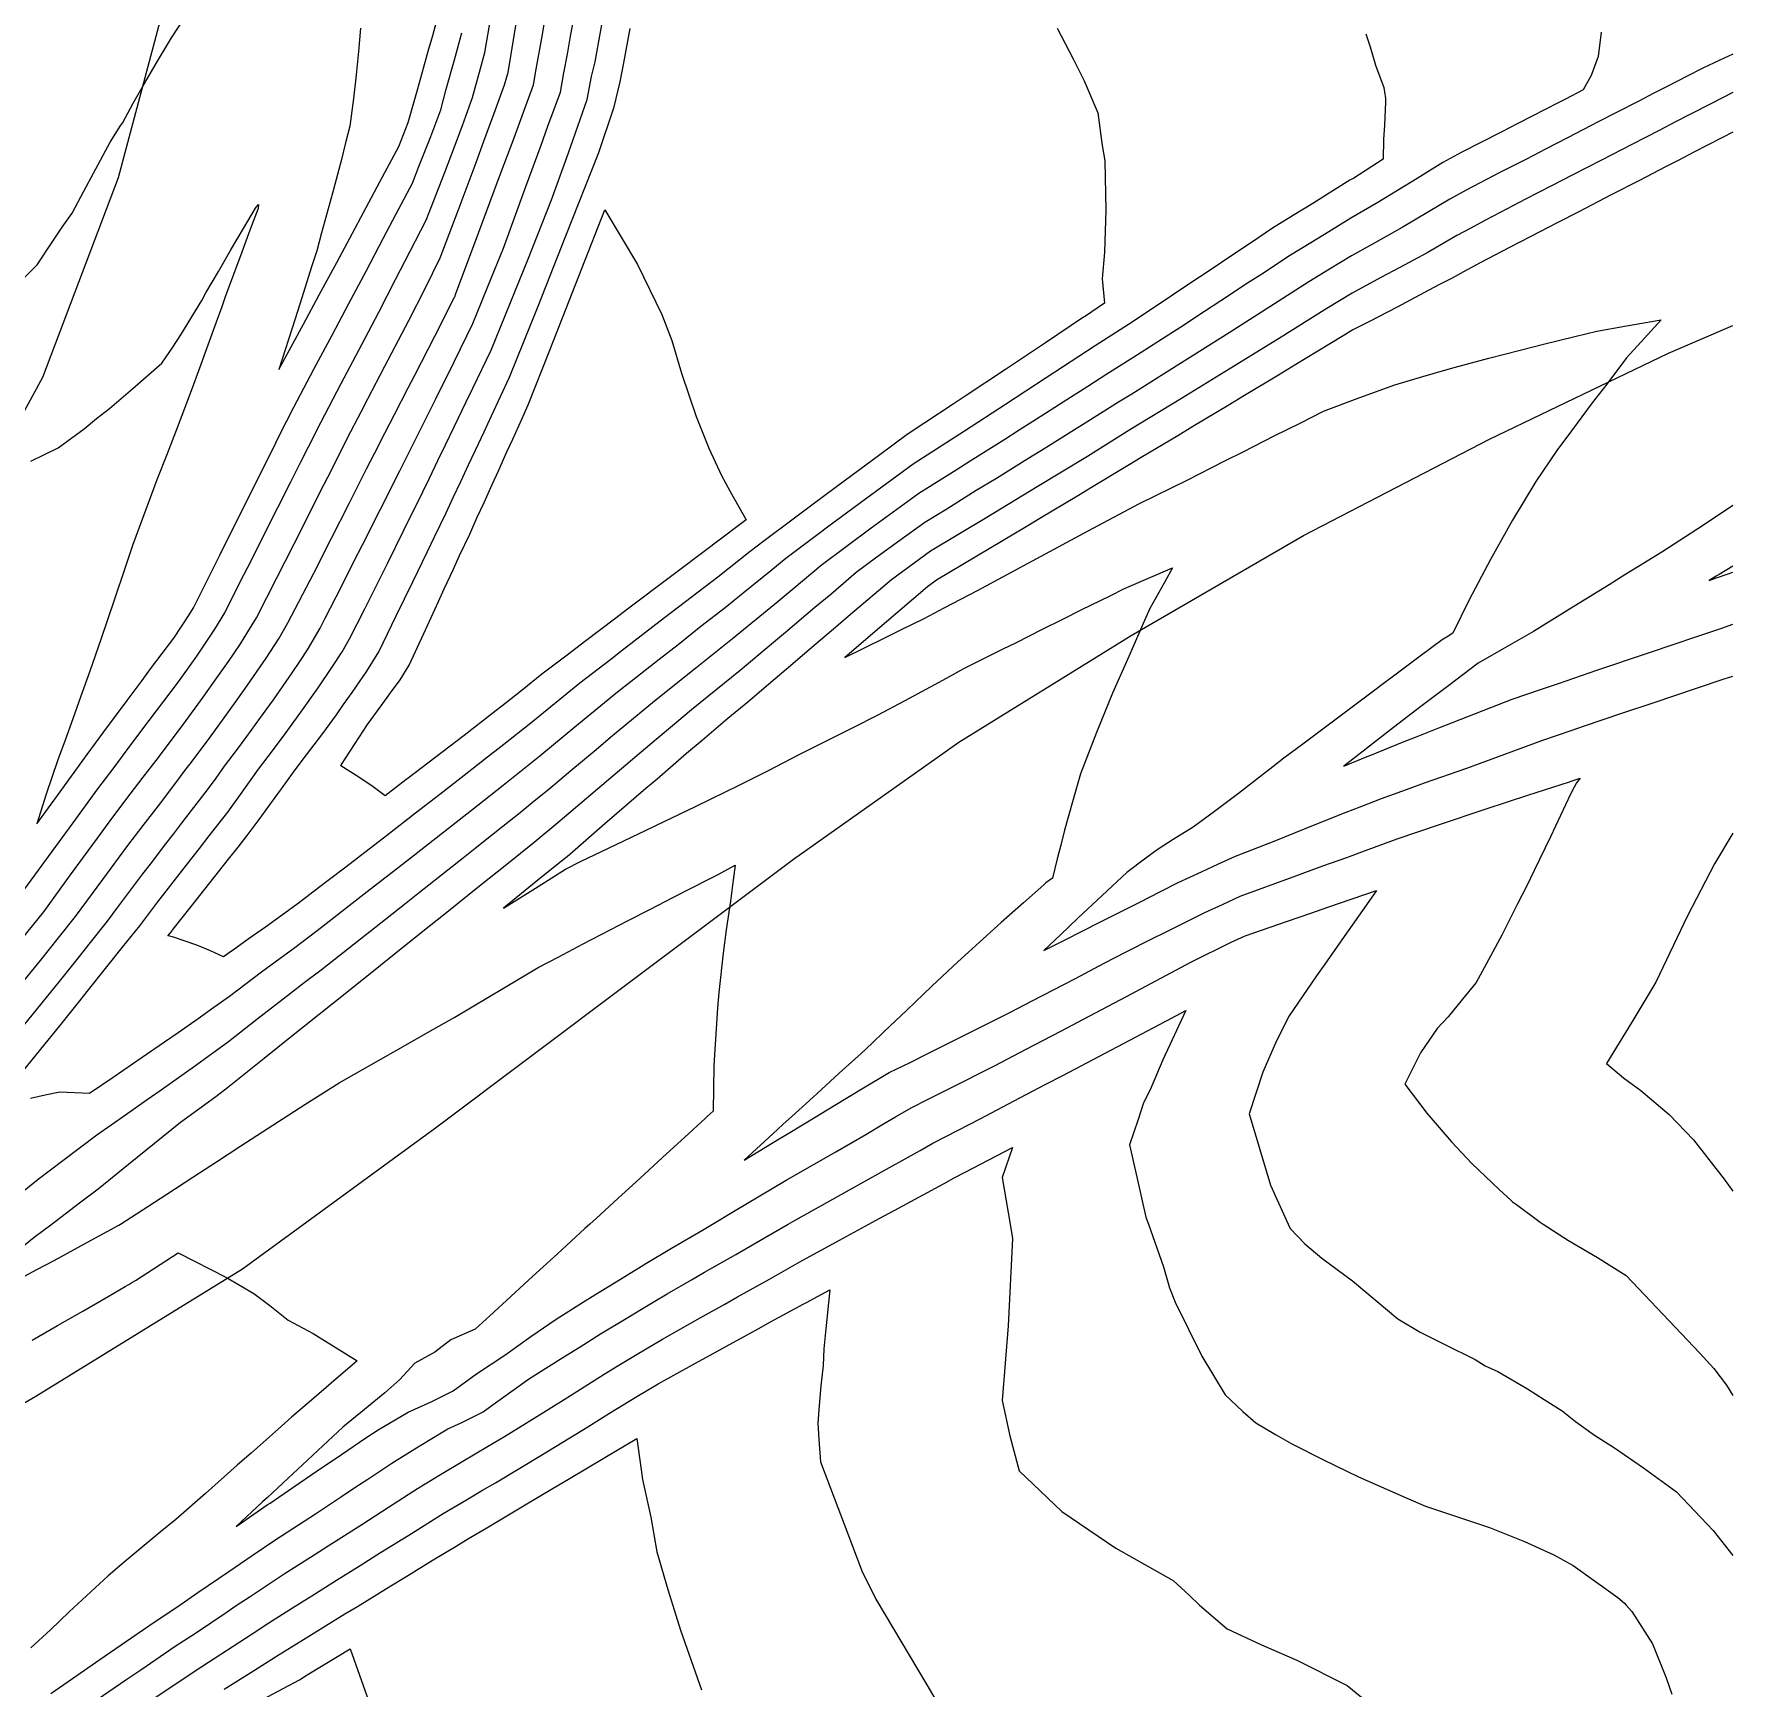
# Model space of a CAD drawing. Header units: inches. Extents: x 11351264 to 11356330, y 6702313 to 6706468.
# Drawn here: x 11356083.7 to 11356330.4, y 6704932.6 to 6705172.8 of the extents above; entities that cross this region are included whole.
import ezdxf

# ---------------------------------------------------------------- set-up
doc = ezdxf.new("R2010")
doc.units = ezdxf.units.IN
doc.header["$MEASUREMENT"] = 0
doc.layers.add('Shumate_Contours_clip1', color=7, linetype='Continuous', lineweight=0)
doc.layers.add('Shumate_Streets_clip1', color=7, linetype='Continuous')

msp = doc.modelspace()

# ---------------------------------------------------------------- linework, layer by layer
at = {"layer": 'Shumate_Contours_clip1'}
for points, elevation in [([(11356081.44, 6705034.3), (11356084.66, 6705038.26), (11356087.31, 6705041.58), (11356089.76, 6705044.69), (11356093.7, 6705050.03), (11356097.36, 6705054.97), (11356099.58, 6705057.87), (11356101.8, 6705060.76), (11356104.01, 6705063.68), (11356105.98, 6705066.29), (11356106.26, 6705066.67), (11356106.35, 6705066.78), (11356106.44, 6705066.91), (11356106.69, 6705067.24), (11356109.19, 6705070.58), (11356111.98, 6705074.42), (11356113.3, 6705076.27), (11356114.74, 6705078.28), (11356117.43, 6705082.18), (11356119.33, 6705085.1), (11356120.6, 6705087.31), (11356124.36, 6705094.54), (11356126.91, 6705099.6), (11356129.46, 6705104.64), (11356132.01, 6705109.67), (11356133.16, 6705111.92), (11356134.68, 6705114.88), (11356136.08, 6705117.6), (11356138.05, 6705121.46), (11356138.99, 6705123.27), (11356141.9, 6705128.96), (11356144.75, 6705134.6), (11356144.78, 6705134.64), (11356144.8, 6705134.69), (11356144.96, 6705135.13), (11356147.67, 6705142.34), (11356150.54, 6705150.05), (11356151.46, 6705152.53), (11356153.41, 6705157.75), (11356154.78, 6705161.47), (11356156.26, 6705165.46), (11356156.64, 6705167.73), (11356157.53, 6705172.78), (11356158.38, 6705177.88)], 1380), ([(11356081.89, 6705041.3), (11356085.14, 6705045.37), (11356089.05, 6705050.72), (11356091.59, 6705054.2), (11356092.97, 6705056.06), (11356095.18, 6705059.08), (11356097.71, 6705062.42), (11356099.6, 6705064.91), (11356101.44, 6705067.35), (11356105.41, 6705072.6), (11356108.29, 6705076.51), (11356110.28, 6705079.32), (11356111.95, 6705081.73), (11356113.69, 6705084.29), (11356114.78, 6705086), (11356116.01, 6705088.05), (11356119.01, 6705093.95), (11356122.69, 6705101.16), (11356125.24, 6705106.23), (11356126.37, 6705108.48), (11356127.79, 6705111.26), (11356129.26, 6705114.17), (11356131.24, 6705117.98), (11356132.2, 6705119.83), (11356134.68, 6705124.6), (11356138.15, 6705131.23), (11356140.49, 6705135.9), (11356142.69, 6705140.35), (11356145.32, 6705147.22), (11356147.91, 6705154.17), (11356149.05, 6705157.27), (11356150.49, 6705161.17), (11356152.05, 6705165.44), (11356152.37, 6705166.61), (11356152.54, 6705167.23), (11356153.42, 6705172.58), (11356154.29, 6705177.94)], 1378), ([(11356082.2, 6705028.8), (11356084.93, 6705032.15), (11356087.42, 6705035.22), (11356090.13, 6705038.62), (11356091.94, 6705040.9), (11356094.4, 6705044), (11356095.91, 6705046.04), (11356099.53, 6705050.87), (11356100.82, 6705052.54), (11356102.69, 6705054.97), (11356103.98, 6705056.65), (11356105.29, 6705058.35), (11356109.06, 6705063.26), (11356110.16, 6705064.77), (11356111.39, 6705066.49), (11356113.4, 6705069.17), (11356114.62, 6705070.8), (11356116.53, 6705073.44), (11356118.49, 6705076.16), (11356121.19, 6705080.05), (11356122.34, 6705081.72), (11356123.44, 6705083.42), (11356125.26, 6705086.57), (11356126.01, 6705088.01), (11356128.35, 6705092.62), (11356130.13, 6705096.11), (11356131.43, 6705098.67), (11356134.05, 6705103.82), (11356136.85, 6705109.39), (11356137.74, 6705111.22), (11356139.36, 6705114.43), (11356140.89, 6705117.54), (11356142.06, 6705119.87), (11356144.75, 6705125.32), (11356147.43, 6705130.79), (11356150.15, 6705137.46), (11356151.88, 6705141.72), (11356155.1, 6705150.56), (11356157.36, 6705156.67), (11356158.34, 6705159.43), (11356160.15, 6705164.39), (11356160.65, 6705167.22), (11356161.18, 6705169.89), (11356161.57, 6705172.21), (11356162.5, 6705177.18)], 1382), ([(11356080.23, 6705135.33), (11356084.18, 6705139.29), (11356086.29, 6705142.46), (11356087.8, 6705144.78), (11356089.25, 6705146.84), (11356090.96, 6705150.01), (11356092.37, 6705152.64), (11356094.77, 6705157.12), (11356096.35, 6705159.59), (11356096.57, 6705159.91), (11356098.12, 6705162.77), (11356099.94, 6705165.97), (11356101.8, 6705169.15), (11356103.71, 6705172.3), (11356105.42, 6705174.96)], 1372), ([(11356082.01, 6705022.05), (11356084.73, 6705025.43), (11356087.46, 6705028.81), (11356090.18, 6705032.19), (11356091.65, 6705034.01), (11356094.13, 6705037.11), (11356096.6, 6705040.21), (11356099.07, 6705043.31), (11356101.69, 6705046.79), (11356103.24, 6705048.78), (11356104.61, 6705050.55), (11356106.48, 6705052.93), (11356107.75, 6705054.56), (11356109.18, 6705056.38), (11356111.87, 6705059.84), (11356113.97, 6705062.75), (11356116.34, 6705066.06), (11356118.33, 6705068.74), (11356120.17, 6705071.18), (11356122.48, 6705074.33), (11356125, 6705077.89), (11356126.97, 6705080.82), (11356128.46, 6705083.12), (11356129.53, 6705085), (11356131.75, 6705089.37), (11356135.04, 6705095.96), (11356137.43, 6705100.76), (11356140.19, 6705106.37), (11356141.13, 6705108.35), (11356142.36, 6705110.88), (11356143.45, 6705113.16), (11356144.78, 6705115.86), (11356146.48, 6705119.44), (11356147.43, 6705121.38), (11356150.07, 6705126.91), (11356154.26, 6705137.19), (11356155.4, 6705140.04), (11356158.87, 6705148.73), (11356161.3, 6705155.59), (11356164.01, 6705163.34), (11356164.67, 6705166.68), (11356165.17, 6705168.8), (11356165.69, 6705171.49), (11356166.46, 6705175.75)], 1384), ([(11356082.26, 6705048.49), (11356084.39, 6705051.41), (11356085.84, 6705053.39), (11356089.42, 6705058.3), (11356093, 6705063.2), (11356095.2, 6705066.14), (11356096.44, 6705067.78), (11356097.93, 6705069.78), (11356100.46, 6705073.15), (11356104.73, 6705078.76), (11356107.35, 6705082.46), (11356109.96, 6705086.4), (11356111.44, 6705088.78), (11356113.68, 6705093.26), (11356115.29, 6705096.42), (11356117.35, 6705100.53), (11356119.14, 6705104.07), (11356121.02, 6705107.81), (11356122.48, 6705110.72), (11356123.56, 6705112.87), (11356125.36, 6705116.42), (11356128.31, 6705122.08), (11356131.3, 6705127.73), (11356133.78, 6705132.43), (11356136.21, 6705137.16), (11356138.32, 6705141.28), (11356140.66, 6705145.82), (11356143.31, 6705152.61), (11356144.37, 6705155.44), (11356145.91, 6705159.55), (11356147.4, 6705163.62), (11356148.55, 6705167.85), (11356149.17, 6705170.13), (11356150.08, 6705175.46)], 1376), ([(11356131.13, 6705173.67), (11356130.82, 6705170.29), (11356130.51, 6705166.92), (11356130.11, 6705163.47), (11356129.57, 6705159.47), (11356128.89, 6705156.82), (11356128.39, 6705154.62), (11356127.22, 6705150.25), (11356126.69, 6705148.31), (11356125.45, 6705143.96), (11356124.8, 6705141.34), (11356124.03, 6705139), (11356122.59, 6705134.5), (11356121.63, 6705131.49), (11356119.28, 6705124.09), (11356122.83, 6705130.68), (11356125.14, 6705134.96), (11356127.67, 6705139.66), (11356129.56, 6705143.18), (11356131.94, 6705147.62), (11356134.31, 6705152.07), (11356136.69, 6705156.51), (11356138.05, 6705159.96), (11356139.29, 6705164.39), (11356140.12, 6705167.36), (11356140.96, 6705170.33), (11356141.61, 6705172.62), (11356142.51, 6705175.86)], 1372), ([(11356311.21, 6705173.12), (11356310.79, 6705169.58), (11356309.79, 6705166.81), (11356308.63, 6705164.73), (11356306.03, 6705163.39), (11356305.57, 6705163.15), (11356304.98, 6705162.85), (11356301.2, 6705160.9), (11356299.01, 6705159.77), (11356296.82, 6705158.64), (11356293.66, 6705157.01), (11356290.89, 6705155.64), (11356288.24, 6705154.16), (11356284.52, 6705151.84), (11356281.67, 6705150.09), (11356278.81, 6705148.35), (11356274.87, 6705146.07), (11356271.69, 6705144.12), (11356269.07, 6705142.53), (11356266.14, 6705140.74), (11356261.84, 6705137.88), (11356259.89, 6705136.63), (11356256.03, 6705134.07), (11356253.64, 6705132.53), (11356250.21, 6705130.25), (11356246.88, 6705128.15), (11356243.23, 6705125.8), (11356239.48, 6705123.45), (11356236.7, 6705121.64), (11356233.12, 6705119.37), (11356230.71, 6705117.8), (11356226.76, 6705115.31), (11356224.68, 6705113.97), (11356219.65, 6705110.82), (11356217.6, 6705109.49), (11356212.19, 6705106.11), (11356205.26, 6705101.06), (11356197.98, 6705095.63), (11356194.07, 6705092.36), (11356191.75, 6705090.42), (11356185.15, 6705084.98), (11356179.79, 6705080.74), (11356173.8, 6705075.96), (11356171.6, 6705074.1), (11356167.71, 6705070.9), (11356165.03, 6705068.63), (11356161.65, 6705065.83), (11356158.47, 6705063.12), (11356156.33, 6705061.4), (11356154.29, 6705059.73), (11356151.78, 6705057.73), (11356150.15, 6705056.42), (11356147.79, 6705054.57), (11356146.06, 6705053.19), (11356143.79, 6705051.4), (11356141.98, 6705049.95), (11356139.43, 6705047.95), (11356137.76, 6705046.63), (11356134.74, 6705044.26), (11356129.51, 6705040.11), (11356125.42, 6705036.89), (11356122.97, 6705035.02), (11356120.95, 6705033.48), (11356116.1, 6705029.7), (11356111.97, 6705026.48), (11356109.69, 6705024.82), (11356107.39, 6705023.15), (11356102.21, 6705019.45), (11356100.16, 6705018.03), (11356097, 6705015.81), (11356092.83, 6705012.94), (11356087.91, 6705009.18), (11356084.34, 6705006.48), (11356081.83, 6705004.43)], 1382), ([(11356277.04, 6705172.88), (11356277.71, 6705170.96), (11356278.48, 6705168.33), (11356279.66, 6705165.09), (11356279.79, 6705164.45), (11356279.93, 6705163.48), (11356279.91, 6705162.94), (11356279.77, 6705159.6), (11356279.61, 6705157.52), (11356279.6, 6705154.64), (11356275.3, 6705151.92), (11356274.76, 6705151.61), (11356272.26, 6705150.04), (11356269.35, 6705148.23), (11356266.43, 6705146.42), (11356263.51, 6705144.62), (11356260.46, 6705142.55), (11356257.3, 6705140.46), (11356254.74, 6705138.72), (11356251.09, 6705136.3), (11356249.01, 6705134.9), (11356243.27, 6705131.07), (11356237.79, 6705127.56), (11356230.67, 6705122.88), (11356224.75, 6705119.02), (11356218.8, 6705115.18), (11356211.33, 6705110.35), (11356204.41, 6705105.26), (11356199.12, 6705101.34), (11356197.49, 6705100.13), (11356192.85, 6705096.66), (11356190.69, 6705094.85), (11356186.69, 6705091.63), (11356184.08, 6705089.49), (11356180.55, 6705086.77), (11356177.24, 6705084.15), (11356174.46, 6705082.01), (11356170.4, 6705078.78), (11356168.41, 6705077.24), (11356162.26, 6705072.19), (11356157.16, 6705067.97), (11356151.82, 6705063.71), (11356147.22, 6705060.06), (11356143.2, 6705056.91), (11356140.55, 6705054.82), (11356138.95, 6705053.58), (11356136.33, 6705051.53), (11356134.23, 6705049.9), (11356132.11, 6705048.24), (11356129.5, 6705046.22), (11356125.47, 6705043.09), (11356123.84, 6705041.81), (11356121.38, 6705039.98), (11356119.48, 6705038.59), (11356116.74, 6705036.57), (11356112.12, 6705033.06), (11356109.83, 6705031.44), (11356107.55, 6705029.82), (11356104.66, 6705027.79), (11356102.65, 6705026.42), (11356099.43, 6705024.18), (11356095.22, 6705021.31), (11356091.8, 6705018.98), (11356087.46, 6705019.17), (11356085.35, 6705018.71), (11356083.24, 6705018.25)], 1384), ([(11356083.26, 6705110.81), (11356087.23, 6705112.73), (11356091.01, 6705115.52), (11356092.78, 6705117), (11356094.68, 6705118.44), (11356098.1, 6705121.36), (11356102.31, 6705125.03), (11356103.9, 6705127.38), (11356105.05, 6705129.14), (11356108.1, 6705134.11), (11356108.66, 6705135.27), (11356110.49, 6705138.36), (11356112.31, 6705141.47), (11356114.13, 6705144.57), (11356115.87, 6705147.53), (11356115.97, 6705147.67), (11356116.33, 6705148.08), (11356116.25, 6705147.49), (11356115.08, 6705144.36), (11356113.88, 6705141.13), (11356112.68, 6705137.9), (11356111.49, 6705134.67), (11356111, 6705133.22), (11356110.17, 6705130.97), (11356108.96, 6705127.65), (11356107.75, 6705124.33), (11356106.54, 6705121.02), (11356104.5, 6705115.66), (11356103.04, 6705111.88), (11356101.56, 6705108.09), (11356099, 6705101.19), (11356098.03, 6705098.57), (11356096.96, 6705095.34), (11356095.37, 6705090.63), (11356093.45, 6705084.89), (11356091.84, 6705080.32), (11356090.54, 6705076.68), (11356089.35, 6705073.36), (11356088.27, 6705070.26), (11356087.17, 6705067.44), (11356085.51, 6705062.46), (11356084.12, 6705058.13), (11356087.51, 6705062.8), (11356090.81, 6705067.33), (11356091.47, 6705068.21), (11356093.85, 6705071.47), (11356095.43, 6705073.59), (11356097.24, 6705076.06), (11356099.42, 6705078.97), (11356100.63, 6705080.62), (11356104.03, 6705085.11), (11356106.25, 6705088.5), (11356106.88, 6705089.52), (11356108.37, 6705092.51), (11356110.7, 6705097.16), (11356112.03, 6705099.83), (11356114.52, 6705104.81), (11356115.68, 6705107.15), (11356118.34, 6705112.46), (11356119.34, 6705114.47), (11356121.46, 6705118.66), (11356124.34, 6705124.18), (11356125.35, 6705126.05), (11356127.04, 6705129.19), (11356129.45, 6705133.7), (11356131.94, 6705138.41), (11356134.41, 6705143.13), (11356136.3, 6705146.71), (11356138.67, 6705151.18), (11356139.61, 6705153.58), (11356141.33, 6705157.95), (11356142.78, 6705161.81), (11356143.58, 6705164.83), (11356144.75, 6705169.09), (11356145.83, 6705173.01)], 1374), ([(11356232.26, 6705173.7), (11356234.56, 6705169.22), (11356236.19, 6705166.04), (11356238.17, 6705161.4), (11356238.78, 6705156.66), (11356239.19, 6705154.43), (11356239.34, 6705147.24), (11356239.14, 6705141.14), (11356238.78, 6705137.28), (11356239.12, 6705133.73), (11356236.39, 6705131.88), (11356236.09, 6705131.69), (11356230.55, 6705127.98), (11356224.75, 6705124.1), (11356218.91, 6705120.23), (11356217.16, 6705119.09), (11356213.06, 6705116.36), (11356210.46, 6705114.67), (11356206.53, 6705111.74), (11356203.54, 6705109.54), (11356200.22, 6705107.07), (11356196.63, 6705104.4), (11356193.92, 6705102.39), (11356189.72, 6705099.23), (11356187.67, 6705097.7), (11356183.01, 6705093.96), (11356175.25, 6705088.03), (11356169.1, 6705083.28), (11356167.47, 6705082.02), (11356162.97, 6705078.54), (11356155.86, 6705072.77), (11356151.91, 6705069.66), (11356149.12, 6705067.46), (11356147.29, 6705066.03), (11356142.64, 6705062.4), (11356139.13, 6705059.67), (11356134.91, 6705056.4), (11356130.68, 6705053.14), (11356129, 6705051.86), (11356126.44, 6705049.89), (11356124.23, 6705048.2), (11356122.27, 6705046.69), (11356119.8, 6705044.9), (11356117.32, 6705043.12), (11356114.83, 6705041.36), (11356112.49, 6705039.7), (11356112.26, 6705039.53), (11356111.24, 6705038.82), (11356109.34, 6705039.7), (11356107.38, 6705040.51), (11356103.85, 6705041.72), (11356103.16, 6705041.85), (11356103.77, 6705042.61), (11356103.85, 6705042.71), (11356103.94, 6705042.82), (11356106.55, 6705046.12), (11356109.27, 6705049.54), (11356111.98, 6705052.98), (11356113.36, 6705054.74), (11356114.69, 6705056.42), (11356116.41, 6705058.77), (11356117.82, 6705060.72), (11356119.66, 6705063.22), (11356121.4, 6705065.62), (11356122.68, 6705067.35), (11356125.65, 6705071.24), (11356127.66, 6705073.97), (11356128.67, 6705075.47), (11356129.93, 6705077.21), (11356132.04, 6705080.29), (11356133.78, 6705083.12), (11356136.32, 6705088.36), (11356138.71, 6705093.28), (11356140.85, 6705097.67), (11356141.86, 6705099.79), (11356143.57, 6705103.32), (11356144.58, 6705105.5), (11356145.7, 6705107.86), (11356146.82, 6705110.28), (11356147.83, 6705112.4), (11356149.06, 6705115.06), (11356150.16, 6705117.37), (11356152.74, 6705122.98), (11356156.9, 6705133.31), (11356160.95, 6705143.51), (11356165.74, 6705155.62), (11356167.96, 6705162.25), (11356168.83, 6705165.9), (11356169.35, 6705168.65), (11356170.25, 6705173.63)], 1386), ([(11356330.36, 6705169.92), (11356330.34, 6705169.91), (11356328.44, 6705169.02), (11356325.98, 6705167.87), (11356323.72, 6705166.73), (11356320.81, 6705165.23), (11356318.79, 6705164.18), (11356316.77, 6705163.14), (11356313.37, 6705161.39), (11356310.9, 6705160.12), (11356306.35, 6705157.76), (11356303.12, 6705156.1), (11356300.37, 6705154.68), (11356297.59, 6705153.25), (11356296.52, 6705152.7), (11356295.58, 6705152.23), (11356291.63, 6705150.14), (11356289.25, 6705148.84), (11356286.15, 6705146.99), (11356282.36, 6705144.74), (11356278.46, 6705142.54), (11356274.98, 6705140.61), (11356271.8, 6705138.69), (11356268.77, 6705136.86), (11356263.14, 6705133.23), (11356257.24, 6705129.42), (11356248.59, 6705124.01), (11356243.07, 6705120.55), (11356241.16, 6705119.38), (11356236.72, 6705116.56), (11356234.78, 6705115.35), (11356230.63, 6705112.74), (11356228, 6705111.14), (11356223.44, 6705108.29), (11356220.52, 6705106.52), (11356216.22, 6705103.84), (11356213.04, 6705101.9), (11356209.42, 6705099.28), (11356206.1, 6705096.86), (11356203.09, 6705094.61), (11356199.39, 6705091.46), (11356197.1, 6705089.55), (11356192.82, 6705085.93), (11356191.07, 6705084.49), (11356186.24, 6705080.42), (11356179.16, 6705074.69), (11356176.11, 6705072.11), (11356173.13, 6705069.61), (11356167.13, 6705064.52), (11356159.79, 6705058.26), (11356156.32, 6705055.41), (11356152.35, 6705052.24), (11356148.38, 6705049.06), (11356143.41, 6705045.06), (11356139.94, 6705042.31), (11356136, 6705039.15), (11356132.05, 6705035.98), (11356127.02, 6705031.92), (11356125.11, 6705030.43), (11356121.11, 6705027.23), (11356117.12, 6705024.04), (11356111.83, 6705019.77), (11356110.12, 6705018.5), (11356105.02, 6705014.74), (11356101.2, 6705011.69), (11356097.43, 6705008.65), (11356093.05, 6705005.09), (11356090.33, 6705003.03), (11356087.62, 6705000.97), (11356086.35, 6705000), (11356083.77, 6704998.04), (11356082.2, 6704996.78)], 1380), ([(11356330.36, 6705164.36), (11356327.15, 6705162.71), (11356324.2, 6705161.2), (11356321.99, 6705160.06), (11356319.63, 6705158.83), (11356317.65, 6705157.81), (11356315.78, 6705156.85), (11356311.25, 6705154.51), (11356307.12, 6705152.37), (11356304.01, 6705150.77), (11356300.25, 6705148.83), (11356296.58, 6705146.93), (11356294.36, 6705145.76), (11356292.31, 6705144.66), (11356290.25, 6705143.55), (11356285.96, 6705141.08), (11356282, 6705138.93), (11356279.23, 6705137.45), (11356275.08, 6705135.21), (11356271.39, 6705132.99), (11356264.38, 6705128.58), (11356257.21, 6705124.15), (11356250.28, 6705119.9), (11356242.82, 6705115.33), (11356236.64, 6705111.5), (11356229.35, 6705107.07), (11356222.03, 6705102.64), (11356213.88, 6705097.71), (11356208.22, 6705093.58), (11356202.27, 6705088.51), (11356200.46, 6705086.96), (11356196.31, 6705083.44), (11356193.9, 6705081.38), (11356190.34, 6705078.38), (11356187.34, 6705075.8), (11356184.43, 6705073.44), (11356180.7, 6705070.22), (11356178.47, 6705068.34), (11356174.17, 6705064.62), (11356172.53, 6705063.24), (11356166.61, 6705058.14), (11356161.11, 6705053.36), (11356160.81, 6705053.12), (11356156.87, 6705049.93), (11356151.88, 6705045.87), (11356156.91, 6705049.04), (11356160.87, 6705051.54), (11356163.04, 6705052.67), (11356167.21, 6705054.64), (11356172.59, 6705057.21), (11356175.19, 6705058.46), (11356179.74, 6705060.64), (11356182.04, 6705061.77), (11356186.01, 6705063.7), (11356190.35, 6705065.9), (11356194.71, 6705068.13), (11356200.44, 6705071.01), (11356202.73, 6705072.18), (11356206.19, 6705073.91), (11356210.21, 6705076.06), (11356213.85, 6705078.03), (11356216.18, 6705079.29), (11356218.72, 6705080.67), (11356224.42, 6705083.53), (11356226.26, 6705084.44), (11356230.13, 6705086.39), (11356233.09, 6705087.85), (11356235.84, 6705089.25), (11356239.93, 6705091.26), (11356242.04, 6705092.33), (11356248.99, 6705095.3), (11356247.87, 6705093.29), (11356245.71, 6705089.39), (11356244.76, 6705087.23), (11356242.66, 6705082.42), (11356240.28, 6705077.13), (11356237.95, 6705071.41), (11356235.63, 6705065.41), (11356234.48, 6705061.32), (11356233.33, 6705057.22), (11356232.77, 6705055.01), (11356232.25, 6705053.07), (11356231.56, 6705050.23), (11356230.63, 6705049.54), (11356230.33, 6705049.27), (11356227.35, 6705046.65), (11356224.15, 6705043.8), (11356220.97, 6705040.95), (11356219.38, 6705039.51), (11356217.82, 6705038.09), (11356214.06, 6705034.55), (11356210.44, 6705031.06), (11356207.09, 6705027.9), (11356205.38, 6705026.28), (11356203.8, 6705024.8), (11356200.61, 6705021.9), (11356197.42, 6705018.99), (11356194.23, 6705016.08), (11356192.45, 6705014.45), (11356191, 6705013.12), (11356186.81, 6705009.29), (11356191.9, 6705012.39), (11356192.46, 6705012.72), (11356196.02, 6705014.87), (11356199.97, 6705017.26), (11356203.92, 6705019.63), (11356207.88, 6705022.01), (11356210.9, 6705023.49), (11356213.47, 6705024.78), (11356215.73, 6705025.89), (11356220.56, 6705028.3), (11356225.4, 6705030.72), (11356228.65, 6705032.42), (11356234.92, 6705035.68), (11356239.07, 6705037.89), (11356242.28, 6705039.53), (11356246, 6705041.42), (11356247.97, 6705042.41), (11356253.68, 6705045.27), (11356256.24, 6705046.44), (11356258.83, 6705047.62), (11356266.52, 6705050.42), (11356270.84, 6705052.01), (11356274.32, 6705053.23), (11356276.48, 6705054.06), (11356281.62, 6705055.94), (11356284.59, 6705056.96), (11356287.92, 6705058.1), (11356294.24, 6705060.22), (11356297.78, 6705061.36), (11356300.57, 6705062.29), (11356306.61, 6705064.21), (11356306.88, 6705064.31), (11356307.03, 6705064.36), (11356308.18, 6705064.74), (11356307.62, 6705064.08), (11356307.29, 6705063.46), (11356306.75, 6705062.46), (11356303.89, 6705056.26), (11356301.49, 6705051.37), (11356300.38, 6705049.05), (11356299.07, 6705046.53), (11356296.8, 6705041.96), (11356294.52, 6705037.77), (11356293.07, 6705035.11), (11356291.08, 6705032.65), (11356289, 6705030.08), (11356287.44, 6705028.42), (11356285.02, 6705024.88), (11356282.7, 6705020.34), (11356285.92, 6705016.13), (11356289.5, 6705011.95), (11356292.47, 6705008.82), (11356296.44, 6705005.02), (11356298.17, 6705003.42), (11356298.35, 6705003.24), (11356298.93, 6705002.84), (11356302.35, 6705000.28), (11356302.79, 6705000), (11356306.49, 6704997.6), (11356310.69, 6704995.14), (11356314.85, 6704992.53), (11356316.64, 6704990.65), (11356318.42, 6704988.78), (11356321.98, 6704985.04), (11356325.54, 6704981.27), (11356327.6, 6704979.05), (11356329.4, 6704976.6), (11356330.36, 6704975.13)], 1378), ([(11356330.36, 6705158.6), (11356328.82, 6705157.8), (11356324.68, 6705155.66), (11356322.49, 6705154.53), (11356320.66, 6705153.58), (11356316.68, 6705151.52), (11356312.69, 6705149.47), (11356307.89, 6705146.98), (11356304.91, 6705145.44), (11356300.92, 6705143.37), (11356297.94, 6705141.82), (11356293.67, 6705139.6), (11356291.25, 6705138.32), (11356289.58, 6705137.39), (11356287.64, 6705136.39), (11356285.59, 6705135.28), (11356283.49, 6705134.2), (11356281.59, 6705133.18), (11356277.58, 6705131.09), (11356275.19, 6705129.86), (11356273.99, 6705129.14), (11356271.71, 6705127.72), (11356266.91, 6705124.85), (11356264.4, 6705123.3), (11356259.43, 6705120.34), (11356257.08, 6705118.89), (11356251.95, 6705115.83), (11356249.76, 6705114.49), (11356244.47, 6705111.33), (11356242.73, 6705110.25), (11356237.26, 6705106.99), (11356235.36, 6705105.83), (11356229.75, 6705102.49), (11356227.98, 6705101.42), (11356220.6, 6705097), (11356214.73, 6705093.5), (11356213.41, 6705092.54), (11356207.47, 6705087.47), (11356201.44, 6705082.31), (11356207.23, 6705085.14), (11356209.68, 6705086.36), (11356212.94, 6705087.96), (11356215.87, 6705089.5), (11356220.68, 6705092), (11356229.29, 6705096.67), (11356236.76, 6705100.68), (11356244.21, 6705104.65), (11356251.14, 6705108.02), (11356256.59, 6705110.85), (11356259.34, 6705112.21), (11356263.77, 6705114.5), (11356267.62, 6705116.38), (11356270.93, 6705118.08), (11356276.21, 6705120.07), (11356281.26, 6705121.87), (11356285.36, 6705123.09), (11356289.34, 6705124.26), (11356291.68, 6705124.87), (11356294.9, 6705125.74), (11356299.47, 6705126.91), (11356302.85, 6705127.78), (11356307.39, 6705128.9), (11356310.61, 6705129.69), (11356314.89, 6705130.45), (11356319.94, 6705131.34), (11356317.49, 6705128.65), (11356314.89, 6705125.8), (11356312.03, 6705121.96), (11356309.91, 6705119.26), (11356306.91, 6705115.21), (11356304.77, 6705112.33), (11356301.73, 6705107.86), (11356298.33, 6705102.23), (11356295.16, 6705096.51), (11356292.04, 6705090.67), (11356289.68, 6705085.84), (11356288.7, 6705085.21), (11356288.52, 6705085.1), (11356288.14, 6705084.83), (11356284.95, 6705082.46), (11356281.46, 6705079.86), (11356279.59, 6705078.46), (11356277.97, 6705077.26), (11356274.48, 6705074.64), (11356271, 6705072.03), (11356268.09, 6705069.84), (11356265.17, 6705067.65), (11356263.55, 6705066.4), (11356261.61, 6705064.9), (11356258.6, 6705062.55), (11356255.1, 6705059.92), (11356251.98, 6705057.64), (11356249.11, 6705055.85), (11356246.75, 6705054.37), (11356245.12, 6705053.16), (11356242.36, 6705051.04), (11356238.8, 6705047.74), (11356235.26, 6705044.44), (11356232.72, 6705042.03), (11356230.31, 6705039.75), (11356233.31, 6705041.26), (11356238.45, 6705043.86), (11356240.28, 6705044.78), (11356244.14, 6705046.73), (11356247.27, 6705048.3), (11356249.84, 6705049.6), (11356253.21, 6705051.18), (11356255.66, 6705052.31), (11356258.12, 6705053.44), (11356263.76, 6705055.62), (11356269.96, 6705058.12), (11356274.23, 6705059.82), (11356276.24, 6705060.59), (11356279.33, 6705061.81), (11356283.49, 6705063.3), (11356285.59, 6705064.08), (11356291.72, 6705066.23), (11356297.22, 6705068.27), (11356302.61, 6705070.24), (11356304.9, 6705071.02), (11356306.89, 6705071.69), (11356308.81, 6705072.35), (11356314.2, 6705074.18), (11356318.78, 6705075.72), (11356325.23, 6705077.88), (11356329.09, 6705079.17), (11356330.36, 6705079.6)], 1376), ([(11356330.36, 6705104.35), (11356326.06, 6705101.52), (11356320.04, 6705097.58), (11356316.65, 6705095.49), (11356314.66, 6705094.3), (11356312.4, 6705092.86), (11356307.27, 6705089.69), (11356301.4, 6705086.05), (11356296.99, 6705083.55), (11356293.35, 6705081.46), (11356289.11, 6705078.23), (11356284.87, 6705075.01), (11356280.66, 6705071.77), (11356277.61, 6705069.41), (11356276.66, 6705068.68), (11356276.04, 6705068.21), (11356273.88, 6705066.52), (11356276.99, 6705067.81), (11356277.8, 6705068.12), (11356282.38, 6705069.97), (11356284.25, 6705070.7), (11356287.67, 6705072.08), (11356290.76, 6705073.28), (11356292.97, 6705074.17), (11356298.29, 6705076.23), (11356302.57, 6705077.69), (11356305.04, 6705078.53), (11356310.6, 6705080.43), (11356317.79, 6705082.87), (11356322.26, 6705084.38), (11356324.53, 6705085.15), (11356328.58, 6705086.52), (11356330.36, 6705087.13)], 1374), ([(11356330.36, 6705095.54), (11356328.34, 6705094.35), (11356327.92, 6705094.08), (11356326.88, 6705093.48), (11356328.07, 6705093.89), (11356328.26, 6705093.95), (11356330.36, 6705094.67)], 1372), ([(11356330.36, 6705056.77), (11356327.69, 6705052.34), (11356323.78, 6705044.77), (11356319.18, 6705035.13), (11356315.68, 6705029.32), (11356312.01, 6705023.33), (11356314.45, 6705021.24), (11356317, 6705019.39), (11356321.1, 6705015.9), (11356324.62, 6705012.23), (11356329.06, 6705006.55), (11356330.36, 6705004.8)], 1376), ([(11356081.17, 6704991.79), (11356084.14, 6704993.41), (11356086.65, 6704994.73), (11356091.52, 6704997.38), (11356096.04, 6704999.83), (11356096.29, 6705000), (11356100.25, 6705002.56), (11356103.02, 6705004.37), (11356106.78, 6705006.81), (11356110.38, 6705009.15), (11356113.77, 6705011.36), (11356118.39, 6705014.39), (11356123.06, 6705017.37), (11356128.02, 6705020.5), (11356136.19, 6705025.16), (11356141.73, 6705028.33), (11356144.84, 6705030.06), (11356147.32, 6705031.55), (11356151.9, 6705034.25), (11356156.93, 6705037.25), (11356159.83, 6705038.78), (11356163.46, 6705040.7), (11356169.97, 6705044.08), (11356173.2, 6705045.74), (11356176.48, 6705047.43), (11356181.87, 6705050.21), (11356182.94, 6705050.74), (11356185.53, 6705052.11), (11356185.14, 6705049.2), (11356184.84, 6705046.9), (11356184.22, 6705042.74), (11356183.78, 6705039.34), (11356183.16, 6705033.66), (11356182.96, 6705031.43), (11356182.44, 6705023.04), (11356182.31, 6705016.4), (11356181.47, 6705015.62), (11356181.15, 6705015.34), (11356178.23, 6705012.65), (11356176.62, 6705011.18), (11356174.97, 6705009.67), (11356171.71, 6705006.68), (11356168.46, 6705003.7), (11356165.36, 6705000.86), (11356164.41, 6705000), (11356163.71, 6704999.36), (11356159.7, 6704995.68), (11356156.1, 6704992.38), (11356151.74, 6704988.39), (11356149.9, 6704986.7), (11356147.78, 6704984.76), (11356144.25, 6704983.21), (11356141.9, 6704981.42), (11356138.99, 6704979.8), (11356136.83, 6704977.45), (11356134.68, 6704975.49), (11356131.7, 6704973.07), (11356128.57, 6704970.49), (11356125.67, 6704967.79), (11356122.75, 6704965.09), (11356119.84, 6704962.39), (11356117.62, 6704960.32), (11356116.89, 6704959.66), (11356113.06, 6704956.08), (11356117.59, 6704959.21), (11356117.99, 6704959.46), (11356121.29, 6704961.73), (11356124.83, 6704964.15), (11356128.37, 6704966.56), (11356131.92, 6704968.97), (11356133.71, 6704970.1), (11356138.03, 6704972.69), (11356141.36, 6704974.2), (11356144.57, 6704975.79), (11356147.96, 6704978.26), (11356152.1, 6704980.96), (11356155.86, 6704983.7), (11356159.52, 6704986.21), (11356163.33, 6704988.6), (11356165.15, 6704989.72), (11356168.86, 6704991.99), (11356172.56, 6704994.26), (11356176.27, 6704996.52), (11356180.78, 6704999.14), (11356182.22, 6705000), (11356185.26, 6705001.82), (11356189.08, 6705004.1), (11356192.91, 6705006.36), (11356200.13, 6705010.48), (11356204.47, 6705013.02), (11356207.06, 6705014.55), (11356208.8, 6705015.56), (11356211.04, 6705016.88), (11356213.55, 6705018.13), (11356216.62, 6705019.68), (11356223.24, 6705023.02), (11356227.77, 6705025.39), (11356232.77, 6705028), (11356236.07, 6705029.74), (11356242.31, 6705033.05), (11356251.68, 6705038.05), (11356257.53, 6705040.93), (11356259.54, 6705041.86), (11356265.55, 6705043.97), (11356269.21, 6705045.23), (11356271.57, 6705046.05), (11356278.62, 6705048.46), (11356277.15, 6705046.37), (11356273.92, 6705041.76), (11356271.13, 6705037.74), (11356269.89, 6705036.07), (11356268.55, 6705034.07), (11356265.94, 6705030.27), (11356264.1, 6705026.6), (11356262.09, 6705022.07), (11356260.11, 6705016.02), (11356263.21, 6705005.68), (11356265.78, 6705000), (11356266.08, 6704999.34), (11356268.22, 6704997.16), (11356270.69, 6704995.06), (11356275.11, 6704991.77), (11356281.73, 6704986.22), (11356284.97, 6704984.29), (11356288.43, 6704982.57), (11356292.95, 6704980.33), (11356294.4, 6704979.43), (11356296.24, 6704978.58), (11356300.55, 6704976.07), (11356302.96, 6704974.55), (11356305.56, 6704972.87), (11356307.48, 6704971.34), (11356310.26, 6704969.34), (11356313.16, 6704967.53), (11356317.38, 6704964.61), (11356322.18, 6704961.1), (11356327.5, 6704955.5), (11356330.36, 6704951.89)], 1380), ([(11356086.19, 6704931.85), (11356089.34, 6704934.02), (11356093.28, 6704936.76), (11356097.16, 6704939.41), (11356100.39, 6704941.65), (11356105.07, 6704944.81), (11356107.53, 6704946.52), (11356112.02, 6704949.57), (11356115.42, 6704951.88), (11356118.83, 6704954.19), (11356124.61, 6704957.94), (11356128.39, 6704960.45), (11356130.46, 6704961.83), (11356132.19, 6704962.97), (11356135.67, 6704965.27), (11356139.01, 6704967.35), (11356141.25, 6704968.72), (11356143.79, 6704970.25), (11356145.72, 6704971.13), (11356148.91, 6704972.74), (11356150.4, 6704973.8), (11356155.52, 6704977.46), (11356158.05, 6704979.06), (11356160.88, 6704980.85), (11356163.02, 6704982.2), (11356165.97, 6704984.05), (11356169.91, 6704986.44), (11356171.92, 6704987.65), (11356173.86, 6704988.82), (11356175.62, 6704989.89), (11356179.18, 6704991.91), (11356181.06, 6704993.01), (11356185.6, 6704995.59), (11356189.76, 6704998), (11356193.21, 6705000), (11356193.9, 6705000.4), (11356200.91, 6705004.31), (11356205.4, 6705006.82), (11356207.93, 6705008.2), (11356210.17, 6705009.49), (11356212.37, 6705010.71), (11356214.2, 6705011.76), (11356216.21, 6705012.77), (11356221.07, 6705015.28), (11356226.84, 6705018.32), (11356230.6, 6705020.3), (11356233.07, 6705021.6), (11356240.14, 6705025.31), (11356248.85, 6705029.9), (11356250.94, 6705031), (11356247.61, 6705023.87), (11356245.74, 6705019.5), (11356244.8, 6705017.6), (11356244.01, 6705015.18), (11356242.75, 6705011.53), (11356243.85, 6705006.61), (11356245.14, 6705001.01), (11356245.5, 6705000), (11356247.71, 6704993.8), (11356248.56, 6704990.75), (11356249.38, 6704988.68), (11356253.26, 6704980.83), (11356256.66, 6704975.23), (11356259.23, 6704972.78), (11356261.08, 6704971.12), (11356263.97, 6704969.44), (11356266.3, 6704968.07), (11356270.93, 6704965.79), (11356276.01, 6704963.32), (11356282.92, 6704960.27), (11356285.74, 6704959.04), (11356295.02, 6704955.94), (11356300.08, 6704953.9), (11356304.37, 6704951.95), (11356307.15, 6704950.4), (11356313.62, 6704945.78), (11356314.6, 6704944.97), (11356314.85, 6704944.68), (11356315.66, 6704943.75), (11356318.67, 6704939.03), (11356320.67, 6704934.1), (11356321.47, 6704931.73)], 1382), ([(11356091.34, 6704929.88), (11356097.08, 6704933.84), (11356099.24, 6704935.29), (11356104.24, 6704938.7), (11356107.32, 6704940.71), (11356111.46, 6704943.51), (11356113.22, 6704944.69), (11356115.09, 6704945.9), (11356120.06, 6704949.21), (11356124.39, 6704951.97), (11356126.42, 6704953.29), (11356131.34, 6704956.38), (11356135.2, 6704958.88), (11356139.4, 6704961.6), (11356142.76, 6704963.65), (11356145.98, 6704965.55), (11356149.56, 6704967.68), (11356152.04, 6704969.17), (11356154.08, 6704970.4), (11356156.72, 6704972.04), (11356160.68, 6704974.53), (11356162.53, 6704975.7), (11356164.64, 6704977.04), (11356166.52, 6704978.21), (11356168.62, 6704979.5), (11356171.27, 6704981.1), (11356174.98, 6704983.31), (11356177.51, 6704984.73), (11356180.42, 6704986.38), (11356183.99, 6704988.37), (11356185.86, 6704989.43), (11356190.48, 6704992), (11356194.89, 6704994.5), (11356200.65, 6704997.66), (11356204.93, 6705000), (11356206.4, 6705000.81), (11356208.7, 6705002.04), (11356212.17, 6705003.93), (11356215.85, 6705005.89), (11356217.31, 6705006.7), (11356218.89, 6705007.52), (11356225.79, 6705011.15), (11356224.28, 6705006.75), (11356225.43, 6705000), (11356225.78, 6704997.91), (11356225.16, 6704985.25), (11356224.28, 6704974.37), (11356225.39, 6704969.23), (11356226.73, 6704964.18), (11356232.94, 6704958.27), (11356240.75, 6704952.94), (11356249.09, 6704948.25), (11356251.43, 6704946.1), (11356252.93, 6704944.68), (11356256.93, 6704941.2), (11356261.9, 6704938.91), (11356267.05, 6704936.65), (11356274.37, 6704933.01), (11356276.42, 6704931.3)], 1384), ([(11356083.44, 6704983.15), (11356087.13, 6704985.28), (11356090.8, 6704987.38), (11356094.48, 6704989.49), (11356096.98, 6704990.95), (11356097.49, 6704991.24), (11356097.93, 6704991.5), (11356098.45, 6704991.82), (11356104.64, 6704995.83), (11356111.65, 6704992.26), (11356115.66, 6704989.94), (11356117.97, 6704988.19), (11356120.63, 6704986.07), (11356124.26, 6704984.12), (11356130.66, 6704980.14), (11356126.86, 6704976.88), (11356124.35, 6704974.72), (11356121.1, 6704971.94), (11356119.19, 6704970.22), (11356115.29, 6704966.8), (11356113.24, 6704964.99), (11356111.39, 6704963.35), (11356108.64, 6704960.9), (11356104.32, 6704957.1), (11356102.03, 6704955.27), (11356098.86, 6704952.61), (11356096.81, 6704950.89), (11356094.48, 6704948.9), (11356088.84, 6704943.68), (11356086.13, 6704941.1), (11356083.27, 6704938.46)], 1382), ([(11356101.17, 6704931.14), (11356108.07, 6704935.76), (11356115.39, 6704940.49), (11356117.84, 6704942.08), (11356121.27, 6704944.28), (11356124.07, 6704946.02), (11356127.65, 6704948.31), (11356131.08, 6704950.42), (11356134.04, 6704952.3), (11356138.15, 6704954.81), (11356143.11, 6704957.95), (11356146.49, 6704959.97), (11356148.85, 6704961.35), (11356150.73, 6704962.45), (11356157.56, 6704966.54), (11356164.12, 6704970.55), (11356167.26, 6704972.52), (11356171.26, 6704974.96), (11356174.34, 6704976.79), (11356179.77, 6704979.81), (11356182.31, 6704981.2), (11356185.21, 6704982.81), (11356188.84, 6704984.79), (11356190.64, 6704985.79), (11356195.4, 6704988.38), (11356195.87, 6704988.64), (11356199.25, 6704990.46), (11356198.64, 6704984.32), (11356198.4, 6704981.91), (11356198.27, 6704979.45), (11356197.94, 6704976.49), (11356197.72, 6704973.65), (11356197.52, 6704971.07), (11356197.64, 6704968.7), (11356197.91, 6704965.47), (11356201.89, 6704955), (11356203.91, 6704949.65), (11356205.93, 6704945.55), (11356213.33, 6704933.1), (11356217.35, 6704926.22)], 1386), ([(11356111.35, 6704932.45), (11356115.2, 6704934.89), (11356119.32, 6704937.48), (11356122.47, 6704939.44), (11356128.86, 6704943.4), (11356130.69, 6704944.49), (11356135.27, 6704947.33), (11356137.84, 6704948.87), (11356141.68, 6704951.23), (11356145.03, 6704953.23), (11356146.79, 6704954.32), (11356149.46, 6704955.9), (11356155.51, 6704959.5), (11356158.86, 6704961.49), (11356161.56, 6704963.11), (11356166.59, 6704966.1), (11356171.24, 6704968.86), (11356172.04, 6704962.9), (11356173.27, 6704957.42), (11356174.16, 6704952.41), (11356175.76, 6704946.95), (11356177.56, 6704941.01), (11356180.63, 6704932.37)], 1388), ([(11356112.98, 6704928.87), (11356122.26, 6704933.84), (11356123.25, 6704934.46), (11356123.64, 6704934.7), (11356129.63, 6704938.32), (11356132.35, 6704930.66)], 1390)]:
    msp.add_lwpolyline(points, dxfattribs=dict(at, elevation=elevation))
at = {"layer": 'Shumate_Contours_clip1', "elevation": 1388}
msp.add_lwpolyline([(11356128.25, 6705066.57), (11356128.34, 6705066.68), (11356128.38, 6705066.73), (11356130.24, 6705069.64), (11356132.13, 6705072.56), (11356134.11, 6705075.29), (11356135.49, 6705077.17), (11356136.89, 6705079.05), (11356138.17, 6705081.17), (11356140.31, 6705085.78), (11356142.44, 6705090.4), (11356143.28, 6705092.27), (11356144.57, 6705095.02), (11356145.5, 6705097.1), (11356146.99, 6705100.22), (11356148.08, 6705102.67), (11356149.07, 6705104.81), (11356150.24, 6705107.42), (11356151.15, 6705109.4), (11356152.39, 6705112.17), (11356153.23, 6705113.99), (11356154.54, 6705116.92), (11356155.47, 6705118.97), (11356158.59, 6705126.91), (11356159.58, 6705129.37), (11356163.27, 6705138.79), (11356166.61, 6705147.29), (11356171.35, 6705139.36), (11356174.85, 6705132.09), (11356176.3, 6705128.33), (11356177.73, 6705123.58), (11356179.86, 6705117.31), (11356181.7, 6705112.68), (11356183.52, 6705108.71), (11356184.78, 6705106.41), (11356187.13, 6705102.27), (11356182.41, 6705098.75), (11356181.96, 6705098.39), (11356176.13, 6705094.02), (11356169.88, 6705089.3), (11356168.2, 6705088), (11356163.66, 6705084.58), (11356161.33, 6705082.78), (11356157.45, 6705079.85), (11356154.57, 6705077.52), (11356152.06, 6705075.58), (11356150.36, 6705074.24), (11356146.15, 6705070.98), (11356141.93, 6705067.73), (11356138.05, 6705064.75), (11356137.72, 6705064.5), (11356134.71, 6705062.19), (11356132.76, 6705063.63), (11356130.49, 6705065.14)], close=True, dxfattribs=at)
at = {"layer": 'Shumate_Streets_clip1'}
for points in [[(11355826, 6704933), (11355855, 6704939), (11355884, 6704948), (11355911, 6704959), (11355938, 6704972), (11355963, 6704987), (11355987, 6705004.5), (11356012, 6705024), (11356034, 6705045.5), (11356053, 6705069.5), (11356070, 6705095.5), (11356085, 6705123), (11356096, 6705152), (11356104, 6705182), (11356109, 6705212.5), (11356111, 6705243.5), (11356110, 6705269), (11356106, 6705294.5), (11356100, 6705319.5), (11356090, 6705343.5), (11356078, 6705366), (11356063, 6705387), (11356045, 6705406.5)], [(11355797, 6704872.5), (11355829, 6704876), (11355860, 6704882), (11355891, 6704891), (11355925, 6704901), (11355958, 6704913), (11355990, 6704926.5), (11356022, 6704941), (11356053, 6704957), (11356084, 6704975), (11356114, 6704993.5), (11356142, 6705014), (11356170, 6705035), (11356194, 6705053), (11356218, 6705070), (11356243, 6705085.5), (11356268, 6705100), (11356295, 6705114), (11356321, 6705126.5), (11356330.36, 6705130.49)]]:
    msp.add_lwpolyline(points, dxfattribs=at)

doc.saveas('drawing.dxf')
